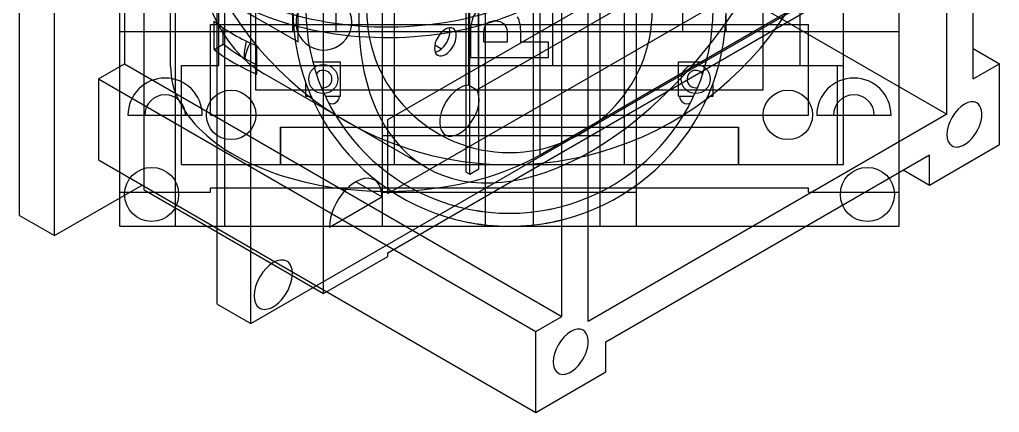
# Model space of a CAD drawing. Header units: millimetres. Extents: x 179.6 to 240.5, y 113.4 to 183.6.
# Drawn here: x 180.1 to 239.9, y 113.4 to 137.3 of the extents above; entities that cross this region are included whole.
import ezdxf

# ---------------------------------------------------------------- set-up
doc = ezdxf.new("R2010")
doc.units = ezdxf.units.MM
for name, color, linetype in [('V_08_Bay_Brackets_Bay_Lid_1', 7, 'CONTINUOUS'), ('V_08_Bay_Brackets_Bay_Lid_3', 7, 'CONTINUOUS'), ('V_08_Bay_Brackets_El_AS5600_Cap_0', 7, 'CONTINUOUS'), ('V_08_Bay_Brackets_El_AS5600_Cap_1', 7, 'CONTINUOUS'), ('V_08_Bay_Brackets_El_AS5600_Cap_2', 7, 'CONTINUOUS'), ('V_08_Bay_Brackets_El_AS5600_Cap_3', 7, 'CONTINUOUS'), ('V_08_Bay_Brackets_El_Servo_Bracket_0', 7, 'CONTINUOUS'), ('V_08_Bay_Brackets_El_Servo_Bracket_1', 7, 'CONTINUOUS'), ('V_08_Bay_Brackets_El_Servo_Bracket_2', 7, 'CONTINUOUS'), ('V_08_Bay_Brackets_El_Servo_Bracket_3', 7, 'CONTINUOUS'), ('V_08_Bay_Brackets_El_Servo_Sleeve_0', 7, 'CONTINUOUS'), ('V_08_Bay_Brackets_El_Servo_Sleeve_1', 7, 'CONTINUOUS'), ('V_08_Bay_Brackets_El_Servo_Sleeve_2', 7, 'CONTINUOUS'), ('V_08_Bay_Brackets_El_Servo_Sleeve_3', 7, 'CONTINUOUS'), ('V_08_Bay_Brackets_El_Sleeve_Backplate_0', 7, 'CONTINUOUS'), ('V_08_Bay_Brackets_El_Sleeve_Backplate_1', 7, 'CONTINUOUS'), ('V_08_Bay_Brackets_El_Sleeve_Backplate_2', 7, 'CONTINUOUS'), ('V_08_Bay_Brackets_El_Sleeve_Backplate_3', 7, 'CONTINUOUS'), ('V_08_Bay_Brackets_Electronics_Bay_0', 7, 'CONTINUOUS'), ('V_08_Bay_Brackets_Electronics_Bay_1', 7, 'CONTINUOUS'), ('V_08_Bay_Brackets_Electronics_Bay_2', 7, 'CONTINUOUS'), ('V_08_Bay_Brackets_Electronics_Bay_3', 7, 'CONTINUOUS')]:
    doc.layers.add(name, color=color, linetype=linetype)

msp = doc.modelspace()

# ---------------------------------------------------------------- linework, layer by layer
at = {"layer": 'V_08_Bay_Brackets_Bay_Lid_1'}
for p, q in [((207.625, 136.605), (207.625, 135.028)), ((208.443, 135.96), (208.443, 136.572)), ((209.867, 136.445), (209.867, 135.96)), ((210.685, 135.96), (210.685, 136.545)), ((209.867, 135.96), (208.443, 135.96)), ((212.375, 135.96), (210.685, 135.96)), ((212.375, 135.028), (212.375, 135.96)), ((207.625, 135.028), (212.375, 135.028))]:
    msp.add_line(p, q, dxfattribs=at)
for centre in [(198.653, 133.722), (221.347, 133.722)]:
    msp.add_circle(centre, 0.884, dxfattribs=at)
msp.add_arc((210, 137.944), 13.194, 180, 0, dxfattribs=at)
msp.add_open_spline([(208.008, 137.822), (207.872, 137.681), (207.778, 137.503), (207.72, 137.315), (207.649, 137.086), (207.625, 136.845), (207.625, 136.605)], degree=3, knots=[0, 0, 0, 0, 0.452398, 0.452398, 0.452398, 1, 1, 1, 1], dxfattribs=at)
for points, degree in [([(210.685, 136.545), (210.684, 136.879), (210.642, 137.221), (210.486, 137.513)], 3), ([(208.616, 137.097), (208.443, 136.931), (208.443, 136.572)], 2), ([(208.443, 136.572), (208.443, 136.766), (208.482, 136.968), (208.616, 137.097)], 3), ([(208.616, 137.097), (208.749, 137.226), (208.949, 137.264), (209.142, 137.264)], 3), ([(208.647, 137.124), (208.616, 137.097)], 1), ([(209.142, 137.264), (209.121, 137.263)], 1), ([(209.142, 137.264), (209.342, 137.266), (209.545, 137.206), (209.678, 137.061)], 3), ([(209.162, 137.263), (209.142, 137.264)], 1), ([(209.678, 137.061), (209.649, 137.09)], 1), ([(209.704, 137.03), (209.678, 137.061)], 1), ([(209.678, 137.061), (209.826, 136.902), (209.867, 136.668), (209.867, 136.445)], 3), ([(207.625, 136.605), (207.625, 136.646)], 1), ([(209.867, 136.445), (209.867, 136.466)], 1)]:
    msp.add_open_spline(points, degree=degree, dxfattribs=at)
at = {"layer": 'V_08_Bay_Brackets_Bay_Lid_3'}
for centre in [(202.536, 144.514), (202.536, 143.868)]:
    msp.add_ellipse(centre, major_axis=(13.194, 0), ratio=0.57735, start_param=3.141593, end_param=5.497787, dxfattribs=at)
at = {"layer": 'V_08_Bay_Brackets_El_AS5600_Cap_0'}
msp.add_line((217, 128.5), (203, 128.5), dxfattribs=at)
for points in [[(203, 128.5), (203, 129.001), (203, 130.481), (203, 132.863), (203, 136.03), (203, 139.822), (203, 144.05), (203, 148.5), (203, 152.95), (203, 157.178), (203, 160.97), (203, 164.137), (203, 166.519), (203, 167.999), (203, 168.5)], [(217, 128.5), (217, 128.939), (217, 130.238), (217, 132.34), (217, 135.152), (217, 138.55), (217, 142.386), (217, 146.49), (217, 150.682), (217, 154.779), (217, 158.6), (217, 161.977), (217, 164.761), (217, 166.831), (217, 168.096)]]:
    msp.add_open_spline(points, degree=1, dxfattribs=at)
at = {"layer": 'V_08_Bay_Brackets_El_AS5600_Cap_1'}
msp.add_line((217, 128.5), (203, 128.5), dxfattribs=at)
for points in [[(203, 128.5), (203, 129.001), (203, 130.481), (203, 132.863), (203, 136.03), (203, 139.822), (203, 144.05), (203, 148.5), (203, 152.95), (203, 157.178), (203, 160.97), (203, 164.137), (203, 166.519), (203, 167.999), (203, 168.5)], [(217, 128.5), (217, 128.596), (217, 128.882), (217, 129.355), (217, 130.011), (217, 130.845), (217, 131.847), (217, 133.008), (217, 134.317), (217, 135.762), (217, 137.329), (217, 139.003), (217, 140.767), (217, 142.605), (217, 144.5)]]:
    msp.add_open_spline(points, degree=1, dxfattribs=at)
at = {"layer": 'V_08_Bay_Brackets_El_AS5600_Cap_2'}
for centre, radius, start, end in [((210, 148.5), 20, 101.53696, -90), ((210, 148.5), 20, -90, 78.46304), ((198.686, 137.186), 1.7, 90, 28.5974)]:
    msp.add_arc(centre, radius, start, end, dxfattribs=at)
at = {"layer": 'V_08_Bay_Brackets_El_AS5600_Cap_3'}
for p, q in [((207.525, 133.337), (207.525, 149.929)), ((208.005, 133.06), (222.374, 141.356)), ((204.95, 128.322), (195.05, 134.037)), ((207.525, 133.337), (208.005, 133.06))]:
    msp.add_line(p, q, dxfattribs=at)
for centre, major_axis, start_param, end_param in [((205.05, 151.358), (10, 17.321), 0, -3.141593), ((214.95, 145.642), (10, 17.321), -2.356194, 0), ((214.95, 145.642), (10, 17.321), -5.296429, -3.141593), ((206.95, 131.786), (-0.85, -1.472), 3.926991, 0), ((206.95, 131.786), (-0.85, -1.472), 3.427872, 3.926991), ((206.95, 131.786), (-0.85, -1.472), 0, 2.855313), ((214.95, 145.642), (10, 17.321), -3.141593, -2.356194)]:
    msp.add_ellipse(centre, major_axis=major_axis, ratio=0.57735, start_param=start_param, end_param=end_param, dxfattribs=at)
at = {"layer": 'V_08_Bay_Brackets_El_Servo_Bracket_0'}
for p, q in [((217.733, 126.821), (217.733, 170.179)), ((202.267, 126.821), (202.267, 144.496)), ((202.267, 126.821), (217.733, 126.821))]:
    msp.add_line(p, q, dxfattribs=at)
at = {"layer": 'V_08_Bay_Brackets_El_Servo_Bracket_1'}
for p, q in [((215.523, 124.75), (215.523, 172.25)), ((217.733, 124.75), (217.733, 172.25)), ((202.267, 130.273), (202.267, 166.727)), ((202.267, 130.273), (215.523, 130.273)), ((202.267, 124.75), (202.267, 130.273)), ((202.267, 124.75), (215.523, 124.75)), ((215.523, 124.75), (217.733, 124.75))]:
    msp.add_line(p, q, dxfattribs=at)
at = {"layer": 'V_08_Bay_Brackets_El_Servo_Bracket_2'}
for p, q in [((186.25, 126.821), (186.25, 170.179)), ((233.75, 126.821), (233.75, 170.179)), ((191.773, 131.516), (191.773, 137.039)), ((191.773, 137.039), (228.227, 137.039)), ((228.227, 131.516), (228.227, 137.039)), ((186.747, 131.516), (191.276, 131.516)), ((191.773, 131.516), (228.227, 131.516)), ((228.724, 131.516), (233.253, 131.516)), ((186.25, 126.821), (191.773, 126.821)), ((191.773, 127.097), (228.227, 127.097)), ((191.773, 126.821), (191.773, 127.097)), ((228.227, 126.821), (228.227, 127.097)), ((228.227, 126.821), (233.75, 126.821))]:
    msp.add_line(p, q, dxfattribs=at)
for centre, radius, end in [((189.012, 131.516), 2.265, -180), ((230.988, 131.516), 2.265, -180), ((189.012, 131.516), 1.243, 180), ((230.988, 131.516), 1.243, 180)]:
    msp.add_arc(centre, radius, 0, end, dxfattribs=at)
at = {"layer": 'V_08_Bay_Brackets_El_Servo_Bracket_3'}
for p, q in [((197.112, 135.986), (197.112, 156.956)), ((198.674, 120.652), (198.674, 156.054)), ((202.579, 131.25), (228.356, 146.132)), ((202.579, 126.741), (228.356, 141.623)), ((187.738, 141.397), (197.112, 135.986)), ((187.738, 126.966), (187.738, 141.397)), ((202.579, 123.133), (228.356, 138.015)), ((205.45, 135.796), (205.858, 135.56)), ((202.579, 126.741), (202.579, 131.25)), ((202.228, 126.538), (200.627, 127.462)), ((187.738, 126.966), (198.674, 120.652)), ((199.025, 124.689), (202.228, 126.538)), ((202.579, 122.907), (202.579, 123.133)), ((198.674, 120.652), (202.579, 122.907))]:
    msp.add_line(p, q, dxfattribs=at)
for centre, major_axis, start_param, end_param in [((206.094, 135.986), (0.469, 0.813), 0, -3.141593), ((205.7, 136.213), (0.469, 0.813), -2.356194, -0.433561), ((206.094, 135.986), (0.469, 0.813), -2.356194, 0), ((205.7, 136.213), (0.469, 0.813), -2.708032, -2.356194), ((206.094, 135.986), (0.469, 0.813), -3.141593, -2.356194), ((200.627, 125.613), (1.132, 1.961), 0, -3.926991), ((200.627, 125.613), (1.132, 1.961), -0.785398, 0)]:
    msp.add_ellipse(centre, major_axis=major_axis, ratio=0.57735, start_param=start_param, end_param=end_param, dxfattribs=at)
at = {"layer": 'V_08_Bay_Brackets_El_Servo_Sleeve_0'}
for p, q in [((189.643, 124.75), (189.643, 172.25)), ((192.659, 124.75), (192.659, 172.25)), ((230.357, 134.552), (230.357, 162.448)), ((192.659, 134.552), (230.357, 134.552)), ((230.357, 128.52), (230.357, 134.552)), ((192.659, 128.52), (230.357, 128.52)), ((189.643, 124.75), (192.659, 124.75))]:
    msp.add_line(p, q, dxfattribs=at)
at = {"layer": 'V_08_Bay_Brackets_El_Servo_Sleeve_1'}
for p, q in [((189.643, 124.75), (189.643, 172.25)), ((192.659, 124.75), (192.659, 172.25)), ((208.115, 134.552), (208.115, 162.448)), ((212.639, 134.552), (212.639, 162.448)), ((230.357, 134.552), (230.357, 162.448)), ((192.659, 134.552), (230.357, 134.552)), ((230.357, 128.52), (230.357, 134.552)), ((192.659, 128.52), (230.357, 128.52)), ((189.643, 124.75), (192.659, 124.75))]:
    msp.add_line(p, q, dxfattribs=at)
at = {"layer": 'V_08_Bay_Brackets_El_Servo_Sleeve_2'}
for p, q in [((186.25, 124.75), (186.25, 172.25)), ((233.75, 124.75), (233.75, 172.25)), ((194.544, 133.044), (194.544, 163.956)), ((225.456, 133.044), (225.456, 163.956)), ((192.282, 134.552), (192.282, 162.448)), ((227.718, 134.552), (227.718, 162.448)), ((190.02, 134.552), (192.282, 134.552)), ((190.02, 128.52), (190.02, 134.552)), ((227.718, 134.552), (229.98, 134.552)), ((229.98, 128.52), (229.98, 134.552)), ((225.456, 133.044), (194.544, 133.044)), ((196.052, 128.52), (196.052, 130.782)), ((196.052, 130.782), (196.052, 129.651)), ((196.052, 130.782), (223.948, 130.782)), ((196.052, 130.782), (223.948, 130.782)), ((223.948, 128.52), (223.948, 130.782)), ((223.948, 130.782), (223.948, 129.651)), ((196.052, 129.651), (196.052, 128.52)), ((223.948, 129.651), (223.948, 128.52)), ((190.02, 128.52), (196.052, 128.52)), ((223.948, 128.52), (229.98, 128.52)), ((186.25, 124.75), (233.75, 124.75))]:
    msp.add_line(p, q, dxfattribs=at)
for centre in [(193.036, 131.536), (226.964, 131.536)]:
    msp.add_circle(centre, 1.508, dxfattribs=at)
at = {"layer": 'V_08_Bay_Brackets_El_Servo_Sleeve_3'}
for p, q in [((180.144, 125.415), (180.144, 164.198)), ((182.277, 124.183), (182.277, 162.967)), ((236.657, 131.571), (236.657, 156.811)), ((238.256, 133.725), (238.256, 156.503)), ((186.542, 155.58), (186.542, 134.649)), ((214.798, 118.951), (214.798, 144.191)), ((214.798, 144.191), (236.657, 131.571)), ((213.199, 119.258), (213.199, 142.036)), ((238.256, 135.572), (239.856, 134.649)), ((184.943, 133.725), (186.542, 134.649)), ((186.542, 134.649), (213.199, 119.258)), ((238.256, 133.725), (239.856, 134.649)), ((239.856, 129.724), (239.856, 134.649)), ((184.943, 133.725), (184.943, 128.8)), ((184.943, 133.725), (211.599, 118.335)), ((236.657, 131.571), (214.798, 118.951)), ((235.591, 127.261), (239.856, 129.724)), ((215.864, 117.719), (235.591, 129.108)), ((235.591, 127.261), (235.591, 129.108)), ((184.943, 128.8), (211.599, 113.41)), ((233.991, 128.185), (235.591, 127.261)), ((182.277, 124.183), (187.608, 127.261)), ((180.144, 125.415), (182.277, 124.183)), ((211.599, 118.335), (213.199, 119.258)), ((211.599, 113.41), (211.599, 118.335)), ((215.864, 115.873), (215.864, 117.719)), ((211.599, 113.41), (215.864, 115.873))]:
    msp.add_line(p, q, dxfattribs=at)
for centre, start_param, end_param in [((237.723, 130.955), 0, -3.141593), ((237.723, 130.955), -2.356194, 0), ((237.723, 130.955), -3.141593, -2.356194), ((213.732, 117.104), 0, -3.141593), ((213.732, 117.104), -2.356194, 0), ((213.732, 117.104), -3.141593, -2.356194)]:
    msp.add_ellipse(centre, major_axis=(0.754, 1.306), ratio=0.57735, start_param=start_param, end_param=end_param, dxfattribs=at)
at = {"layer": 'V_08_Bay_Brackets_El_Sleeve_Backplate_0'}
for p, q in [((208.546, 124.75), (208.546, 172.25)), ((211.454, 124.75), (211.454, 172.25)), ((208.546, 124.75), (211.454, 124.75))]:
    msp.add_line(p, q, dxfattribs=at)
at = {"layer": 'V_08_Bay_Brackets_El_Sleeve_Backplate_1'}
for p, q in [((208.546, 124.75), (208.546, 172.25)), ((211.454, 124.75), (211.454, 172.25)), ((208.546, 124.75), (211.454, 124.75))]:
    msp.add_line(p, q, dxfattribs=at)
at = {"layer": 'V_08_Bay_Brackets_El_Sleeve_Backplate_2'}
for p, q in [((186.25, 124.75), (186.25, 172.25)), ((233.75, 124.75), (233.75, 172.25)), ((186.25, 124.75), (233.75, 124.75))]:
    msp.add_line(p, q, dxfattribs=at)
for centre in [(188.189, 126.689), (231.811, 126.689)]:
    msp.add_circle(centre, 1.648, dxfattribs=at)
at = {"layer": 'V_08_Bay_Brackets_El_Sleeve_Backplate_3'}
for p, q in [((192.178, 120.006), (192.178, 158.79)), ((194.234, 118.819), (194.234, 157.602)), ((194.234, 118.819), (227.822, 138.21)), ((192.178, 120.006), (194.234, 118.819))]:
    msp.add_line(p, q, dxfattribs=at)
for start_param, end_param in [(0, -3.141593), (-2.356194, 0), (-3.141593, -2.356194)]:
    msp.add_ellipse((195.605, 121.193), major_axis=(0.824, 1.427), ratio=0.57735, start_param=start_param, end_param=end_param, dxfattribs=at)
at = {"layer": 'V_08_Bay_Brackets_Electronics_Bay_0'}
for p, q in [((196.806, 136.625), (196.806, 160.375)), ((223.194, 136.625), (223.194, 160.375))]:
    msp.add_line(p, q, dxfattribs=at)
msp.add_open_spline([(196.806, 136.625), (197.136, 136.625), (198.112, 136.625), (199.684, 136.625), (201.773, 136.625), (204.275, 136.625), (207.064, 136.625), (210, 136.625), (212.936, 136.625), (215.725, 136.625), (218.227, 136.625), (220.316, 136.625), (221.888, 136.625), (222.864, 136.625), (223.194, 136.625)], degree=1, dxfattribs=at)
at = {"layer": 'V_08_Bay_Brackets_Electronics_Bay_1'}
for p, q in [((198.008, 134.778), (199.708, 134.778)), ((199.708, 132.667), (199.708, 134.778)), ((220.292, 134.778), (221.992, 134.778)), ((220.292, 132.667), (220.292, 134.778)), ((197.597, 132.667), (197.597, 133.443)), ((222.403, 132.667), (222.403, 133.443)), ((197.597, 132.667), (197.907, 132.667)), ((198.776, 132.667), (199.708, 132.667)), ((220.292, 132.667), (221.224, 132.667)), ((222.093, 132.667), (222.403, 132.667))]:
    msp.add_line(p, q, dxfattribs=at)
for centre, radius, start, end in [((210, 137.944), 13.194, 180, 0), ((210, 137.944), 12.403, 180, 0), ((210, 137.944), 8.708, 180, 0), ((198.653, 133.722), 0.528, -102.6077, 143.42747), ((221.347, 133.722), 0.528, 36.57253, 180), ((221.347, 133.722), 0.528, 180, -77.3923), ((199.181, 132.667), 0.449, -117.76511, 0), ((220.819, 132.667), 0.449, 180, -62.23489)]:
    msp.add_arc(centre, radius, start, end, dxfattribs=at)
for points, degree in [([(207.987, 125.706), (208.223, 125.668), (208.347, 125.652)], 2), ([(211.321, 125.612), (211.32, 125.612), (211.352, 125.616)], 2), ([(212.235, 125.745), (212.353, 125.766), (212.525, 125.8), (212.695, 125.838)], 3), ([(207.398, 125.009), (207.534, 124.982), (207.67, 124.957), (207.762, 124.941)], 3), ([(207.762, 124.941), (207.783, 124.938)], 1), ([(207.987, 124.904), (208.223, 124.869), (208.347, 124.854)], 2), ([(208.444, 124.842), (208.462, 124.84), (208.47, 124.839)], 2), ([(211.481, 124.833), (211.504, 124.836)], 1), ([(212.235, 124.941), (212.353, 124.961), (212.525, 124.993), (212.695, 125.028)], 3), ([(212.247, 124.943), (212.349, 124.961)], 1), ([(212.416, 124.973), (212.495, 124.988)], 1), ([(212.695, 125.028), (212.84, 125.058), (212.98, 125.091)], 2), ([(212.98, 125.091), (213.117, 125.123), (213.234, 125.152)], 2)]:
    msp.add_open_spline(points, degree=degree, dxfattribs=at)
at = {"layer": 'V_08_Bay_Brackets_Electronics_Bay_2'}
for p, q in [((199.444, 136.625), (199.444, 160.375)), ((220.556, 136.625), (220.556, 160.375)), ((186.25, 136.625), (186.25, 143.486)), ((233.75, 136.625), (233.75, 141.639)), ((199.444, 136.625), (220.556, 136.625))]:
    msp.add_line(p, q, dxfattribs=at)
for points in [[(186.25, 136.625), (186.333, 136.625), (186.581, 136.625), (186.99, 136.625), (187.557, 136.625), (188.272, 136.625), (189.129, 136.625), (190.115, 136.625), (191.218, 136.625), (192.425, 136.625), (193.72, 136.625), (195.087, 136.625), (196.508, 136.625), (197.967, 136.625), (199.444, 136.625)], [(220.556, 136.625), (222.033, 136.625), (223.492, 136.625), (224.913, 136.625), (226.28, 136.625), (227.575, 136.625), (228.782, 136.625), (229.885, 136.625), (230.871, 136.625), (231.728, 136.625), (232.443, 136.625), (233.01, 136.625), (233.419, 136.625), (233.667, 136.625), (233.75, 136.625)]]:
    msp.add_open_spline(points, degree=1, dxfattribs=at)
at = {"layer": 'V_08_Bay_Brackets_Electronics_Bay_3'}
for p, q in [((189.342, 134.495), (189.342, 153.887)), ((211.866, 129.108), (211.866, 148.5)), ((208.123, 128.24), (208.123, 146.339)), ((207.355, 128.05), (207.355, 146.149)), ((207.574, 127.923), (207.574, 146.022)), ((211.866, 129.108), (226.794, 137.727)), ((191.992, 135.517), (191.992, 137.241)), ((192.558, 135.844), (192.558, 136.837)), ((191.992, 135.517), (192.558, 135.844)), ((194.604, 134.009), (194.604, 135.733)), ((207.355, 128.05), (207.574, 127.923)), ((207.574, 127.923), (208.123, 128.24))]:
    msp.add_line(p, q, dxfattribs=at)
for centre, major_axis, start_param, end_param in [((202.536, 141.821), (13.194, 0), 3.786529, 4.067452), ((202.536, 140.097), (12.403, 0), 3.777498, 4.018517), ((202.536, 135.141), (8.708, 0), 2.964058, 3.141593), ((202.536, 134.495), (8.708, 0), 2.853719, 3.045847), ((202.536, 140.097), (13.194, 0), 3.786529, 4.067452), ((202.536, 135.141), (8.708, 0), 3.141593, 3.170477), ((202.536, 134.495), (13.194, 0), 3.141593, 5.497787)]:
    msp.add_ellipse(centre, major_axis=major_axis, ratio=0.57735, start_param=start_param, end_param=end_param, dxfattribs=at)

doc.saveas('drawing.dxf')
